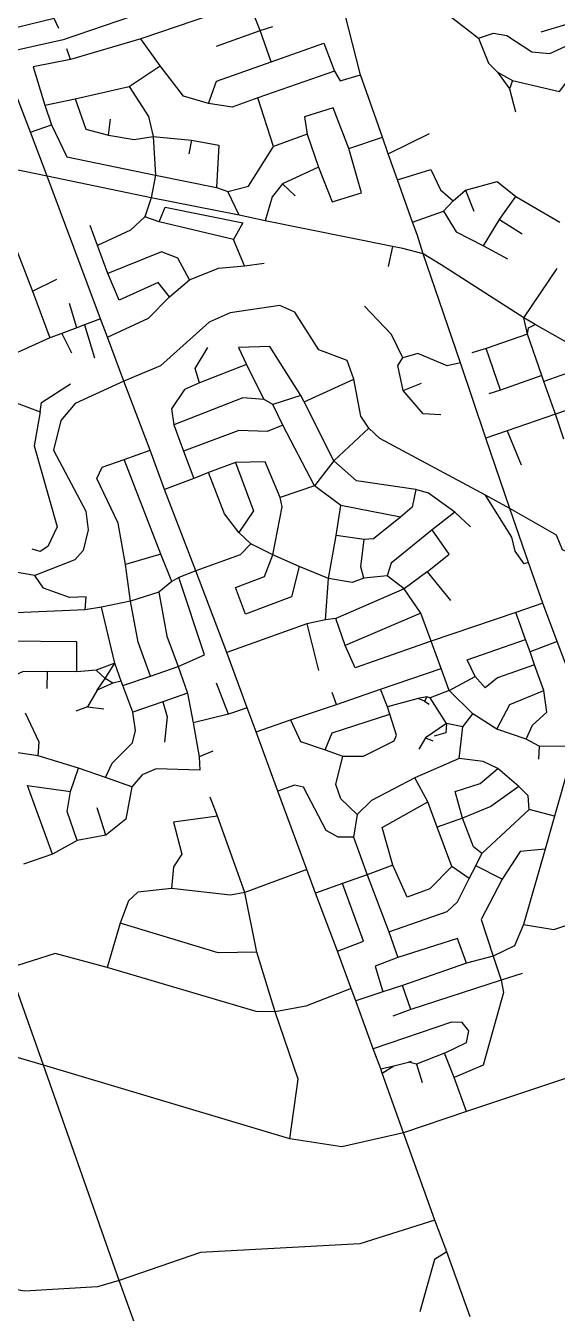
# Model space of a CAD drawing. Header units: metres. Extents: x 609554 to 651406, y 4826501 to 4857446.
# Drawn here: x 614249 to 615965, y 4840269 to 4844426 of the extents above; entities that cross this region are included whole.
import ezdxf

# ---------------------------------------------------------------- set-up
doc = ezdxf.new("R2010")
doc.units = ezdxf.units.M

msp = doc.modelspace()

# ---------------------------------------------------------------- linework, layer by layer
at = {"layer": 'ROADS'}
for points in [[(615252.6, 4844682.3), (614369.1, 4844380.6), (614167.2, 4844335.2)], [(615445.3, 4844572.3), (615508.7, 4844543.5), (615710.4, 4844385.2)], [(615005.6, 4844410.1), (614969.3, 4844502.4), (614620.6, 4844383.6)], [(615329.7, 4844267), (615266, 4844517.1)], [(615984.7, 4844497.4), (616005.1, 4844433.2), (615912.1, 4844405.3)], [(614355.7, 4844416.9), (614340.5, 4844449.3), (614217, 4844419.6), (614196.8, 4844453.6), (614135.1, 4844431.7)], [(614864.7, 4844360), (615005.6, 4844410.1)], [(615005.6, 4844410.1), (615047, 4844423.8)], [(615040.8, 4844309.7), (615005.6, 4844410.1)], [(615710.4, 4844385.2), (615759.2, 4844402.1), (615802.1, 4844393.9), (615882.7, 4844342.1), (615940.6, 4844336.3), (615992.4, 4844359.5), (616132.1, 4844365.1), (616267.6, 4844427.7)], [(614620.6, 4844383.6), (614393.5, 4844316.8)], [(614682.1, 4844296.4), (614620.6, 4844383.6)], [(615040.8, 4844309.7), (615211.2, 4844369.8), (615246, 4844279.4)], [(615710.4, 4844385.2), (615743.4, 4844304.7), (615771.8, 4844275.7)], [(614263.6, 4844082.3), (614167.2, 4844335.2)], [(614393.5, 4844316.8), (614381.7, 4844351.5)], [(614393.5, 4844316.8), (614272.6, 4844293.4), (614310.5, 4844169.6)], [(614582.8, 4844229.4), (614682.1, 4844296.4)], [(614838.2, 4844174.5), (614757.6, 4844198.6), (614682.1, 4844296.4)], [(614838.2, 4844174.5), (614864.3, 4844246.9), (615040.8, 4844309.7)], [(615246, 4844279.4), (614997.8, 4844193.4)], [(615246, 4844279.4), (615264.4, 4844247.8), (615329.7, 4844267)], [(615400.4, 4844066.3), (615329.7, 4844267)], [(615771.8, 4844275.7), (615820.8, 4844248.8)], [(615771.8, 4844275.7), (615811.2, 4844222.2)], [(615820.8, 4844248.8), (615811.2, 4844222.2)], [(615820.8, 4844248.8), (615972.3, 4844214), (616008.9, 4844261.8)], [(614407.7, 4844190.3), (614582.8, 4844229.4)], [(614582.8, 4844229.4), (614645, 4844132.5), (614660.5, 4844068.3)], [(615811.2, 4844222.2), (615830.7, 4844147.9)], [(614310.5, 4844169.6), (614407.7, 4844190.3)], [(614310.5, 4844169.6), (614331.6, 4844106.4)], [(614407.7, 4844190.3), (614442.5, 4844092.4), (614515.3, 4844072.7)], [(614997.8, 4844193.4), (614915.6, 4844163), (614838.2, 4844174.5)], [(615049, 4844036.4), (614997.8, 4844193.4)], [(615291.4, 4844029.8), (615240.8, 4844160.3), (615148.8, 4844131.7), (615157.6, 4844075.3)], [(614515.3, 4844072.7), (614522.4, 4844123.8)], [(614318, 4843940.4), (613599.8, 4844087.7)], [(614263.6, 4844082.3), (614331.6, 4844106.4)], [(614318, 4843940.4), (614263.6, 4844082.3)], [(614331.6, 4844106.4), (614381, 4844002.8), (614668, 4843943)], [(615419.2, 4844012.8), (615552.7, 4844078.1)], [(614515.3, 4844072.7), (614598.2, 4844058.7), (614660.5, 4844068.3)], [(614660.5, 4844068.3), (614668, 4843943)], [(614660.5, 4844068.3), (614783.8, 4844056.6)], [(614783.8, 4844056.6), (614775.3, 4844012.4)], [(614783.8, 4844056.6), (614871.9, 4844040.2), (614864.7, 4843904)], [(614900.9, 4843890.8), (614967.8, 4843908.2), (615049, 4844036.4)], [(615157.6, 4844075.3), (615049, 4844036.4)], [(615157.6, 4844075.3), (615194, 4843969)], [(615291.4, 4844029.8), (615400.4, 4844066.3)], [(615419.2, 4844012.8), (615400.4, 4844066.3)], [(615194, 4843969), (615238.1, 4843857.3), (615333.3, 4843886.5), (615291.4, 4844029.8)], [(615448.9, 4843928.1), (615419.2, 4844012.8)], [(615194, 4843969), (615077.5, 4843915.9)], [(615448.9, 4843928.1), (615556.8, 4843961.3), (615588.3, 4843896.5), (615628.6, 4843860.8)], [(614653.3, 4843869.7), (614318, 4843940.4)], [(614489.9, 4843479.5), (614318, 4843940.4)], [(614668, 4843943), (614653.3, 4843869.7)], [(614668, 4843943), (614864.7, 4843904)], [(615077.5, 4843915.9), (615044.3, 4843873.8), (615022.1, 4843796.4)], [(615077.5, 4843915.9), (615118.8, 4843876.6)], [(615497.3, 4843792), (615448.9, 4843928.1)], [(615668.9, 4843895.5), (615770.6, 4843922.8), (615831.1, 4843874.5)], [(614653.3, 4843869.7), (614633.4, 4843808.8)], [(614938.1, 4843814), (614653.3, 4843869.7)], [(614864.7, 4843904), (614900.9, 4843890.8)], [(614938.1, 4843814), (614900.9, 4843890.8)], [(615628.6, 4843860.8), (615668.9, 4843895.5)], [(615668.9, 4843895.5), (615696, 4843827.3)], [(615778.8, 4843800.7), (615831.1, 4843874.5)], [(615831.1, 4843874.5), (615972.9, 4843791.6)], [(614679.7, 4843792.2), (614698.9, 4843840.1), (614949.4, 4843789.4), (614919.4, 4843735.6)], [(615497.3, 4843792), (615597.7, 4843827.7)], [(615597.7, 4843827.7), (615628.6, 4843860.8)], [(615597.7, 4843827.7), (615638.3, 4843760.9), (615726.9, 4843715.7)], [(614130.5, 4843793.1), (614197.2, 4843757.9), (614269.8, 4843569.1)], [(614633.4, 4843808.8), (614586.8, 4843765.5), (614480.6, 4843716.5)], [(614679.7, 4843792.2), (614633.4, 4843808.8)], [(614919.4, 4843735.6), (614679.7, 4843792.2)], [(615022.1, 4843796.4), (614938.1, 4843814)], [(615432.7, 4843713.1), (615022.1, 4843796.4)], [(615512.1, 4843752.3), (615497.3, 4843792)], [(615726.9, 4843715.7), (615778.8, 4843800.7)], [(615778.8, 4843800.7), (615852.1, 4843754.5)], [(614480.6, 4843716.5), (614456.8, 4843780.6)], [(615532.3, 4843689.1), (615512.1, 4843752.3)], [(614513.7, 4843626.1), (614480.6, 4843716.5)], [(614955.5, 4843650.2), (614919.4, 4843735.6)], [(615432.7, 4843713.1), (615418.9, 4843648)], [(615466.5, 4843706.3), (615432.7, 4843713.1)], [(615532.3, 4843689.1), (615466.5, 4843706.3)], [(615726.9, 4843715.7), (615804.3, 4843673.8)], [(614777.2, 4843605.9), (614740, 4843675.7), (614687.3, 4843696.3), (614513.7, 4843626.1)], [(615558.3, 4843613.7), (615532.3, 4843689.1)], [(615590, 4843653.7), (615532.3, 4843689.1)], [(614713, 4843550.8), (614676.2, 4843597.1), (614550.4, 4843539.8), (614513.7, 4843626.1)], [(614777.2, 4843605.9), (614870.8, 4843643.6), (614955.5, 4843650.2)], [(614955.5, 4843650.2), (615018, 4843659.3)], [(615857.3, 4843483), (615590, 4843653.7)], [(615857.3, 4843483), (615965, 4843642.2)], [(614269.8, 4843569.1), (614349.2, 4843607.1)], [(614713, 4843550.8), (614777.2, 4843605.9)], [(615652.8, 4843337.9), (615558.3, 4843613.7)], [(614269.8, 4843569.1), (614326.8, 4843417.7)], [(614512, 4843420.8), (614645.4, 4843481.4), (614713, 4843550.8)], [(614413.2, 4843450.6), (614390, 4843529)], [(615308.4, 4843284.6), (615286.2, 4843345.5), (615195, 4843379.6), (615117.9, 4843500.9), (615069.3, 4843523), (614908.2, 4843498.9), (614841.3, 4843469.1), (614683.4, 4843328.1), (614565.1, 4843277.9)], [(615465.8, 4843353.9), (615429.4, 4843429.2), (615342.3, 4843520.2)], [(614438.5, 4843459.8), (614413.2, 4843450.6)], [(614489.9, 4843479.5), (614438.5, 4843459.8)], [(614438.5, 4843459.8), (614470.9, 4843353.5)], [(614512, 4843420.8), (614489.9, 4843479.5)], [(615893.6, 4843461), (615857.3, 4843483)], [(615869.1, 4843430.2), (615857.3, 4843483)], [(615869.1, 4843430.2), (615872, 4843450.4), (615893.6, 4843461)], [(616057.5, 4843369.1), (615893.6, 4843461)], [(614326.8, 4843417.7), (614209.6, 4843365.9), (614145, 4843302.3)], [(614365.3, 4843432.2), (614326.8, 4843417.7)], [(614413.2, 4843450.6), (614365.3, 4843432.2)], [(614365.3, 4843432.2), (614396.2, 4843369.7)], [(614565.1, 4843277.9), (614512, 4843420.8)], [(615869.1, 4843430.2), (615734.9, 4843384.1)], [(615914.7, 4843296.6), (615869.1, 4843430.2)], [(614809.3, 4843273), (614795.5, 4843318.7), (614836.5, 4843386.9)], [(615137.4, 4843231.9), (615036.5, 4843390.6), (614935.7, 4843386.8), (614961.6, 4843332.3)], [(615734.9, 4843384.1), (615689.2, 4843370.1)], [(615782.2, 4843248.8), (615734.9, 4843384.1)], [(614961.6, 4843332.3), (614809.3, 4843273)], [(615018.6, 4843218.8), (614961.6, 4843332.3)], [(615467.8, 4843248.4), (615449.8, 4843328.6), (615465.8, 4843353.9)], [(615652.8, 4843337.9), (615609.4, 4843328), (615515, 4843367.3), (615465.8, 4843353.9)], [(615733.9, 4843094.7), (615652.8, 4843337.9)], [(616057.5, 4843369.1), (616032, 4843315.9), (615921.8, 4843276.8)], [(615914.7, 4843296.6), (615782.2, 4843248.8)], [(615921.8, 4843276.8), (615914.7, 4843296.6)], [(614565.1, 4843277.9), (614407.6, 4843206.3), (614361.5, 4843151.2), (614338.4, 4843056), (614442.5, 4842858.8), (614449.7, 4842797.9), (614433.6, 4842731.5), (614407.3, 4842701.9), (614278.4, 4842651.1)], [(614295.1, 4843178.8), (614299, 4843209), (614392.8, 4843269.6)], [(614650, 4843055.1), (614565.1, 4843277.9)], [(614809.3, 4843273), (614761.4, 4843251.1), (614719.4, 4843188.9), (614726.5, 4843137)], [(615147.6, 4843211.4), (615308.4, 4843284.6)], [(615356.2, 4843126.6), (615330.8, 4843165.8), (615308.4, 4843284.6)], [(615467.8, 4843248.4), (615526.9, 4843271.5)], [(615589, 4843169.1), (615531.8, 4843172.6), (615467.8, 4843248.4)], [(615782.2, 4843248.8), (615743.9, 4843237.5)], [(615958.9, 4843172.2), (615921.8, 4843276.8)], [(616175.7, 4843246), (615958.9, 4843172.2)], [(614098.3, 4843192.4), (614123.6, 4843181.2), (614183.5, 4843221.6), (614295.1, 4843178.8)], [(615018.6, 4843218.8), (614949.2, 4843224), (614726.5, 4843137)], [(615046.8, 4843203.3), (615018.6, 4843218.8)], [(615137.4, 4843231.9), (615046.8, 4843203.3)], [(615147.6, 4843211.4), (615137.4, 4843231.9)], [(615243.4, 4843020.6), (615147.6, 4843211.4)], [(614295.1, 4843178.8), (614275.3, 4843069.2), (614350.2, 4842808.4), (614320.2, 4842744.7), (614294.7, 4842728.9), (614269.6, 4842735.5)], [(615078.3, 4843136.4), (615046.8, 4843203.3)], [(615958.9, 4843172.2), (615803.6, 4843118.5)], [(615986.7, 4843090.6), (615958.9, 4843172.2)], [(614726.5, 4843137), (614757.7, 4843052.1)], [(615078.3, 4843136.4), (615028.3, 4843115.5), (614936.7, 4843119.3), (614757.7, 4843052.1)], [(615181.5, 4842940.2), (615078.3, 4843136.4)], [(615356.2, 4843126.6), (615243.4, 4843020.6)], [(615732.8, 4842910.7), (615392.5, 4843093.2), (615356.2, 4843126.6)], [(615803.6, 4843118.5), (615733.9, 4843094.7)], [(615811.7, 4842867.2), (615733.9, 4843094.7)], [(615803.6, 4843118.5), (615848.4, 4843007.7)], [(614566.5, 4843025.3), (614650, 4843055.1)], [(614696.7, 4842928.4), (614650, 4843055.1)], [(614757.7, 4843052.1), (614791.2, 4842963.7)], [(614570.9, 4842686.6), (614546.9, 4842820.4), (614478.3, 4842963.6), (614495.6, 4843000.3), (614566.5, 4843025.3)], [(614685.1, 4842720.1), (614566.5, 4843025.3)], [(614925.9, 4843015.6), (614838.4, 4842983.5)], [(615070.1, 4842902.7), (615022.2, 4843018.3), (614925.9, 4843015.6)], [(614925.9, 4843015.6), (614983.7, 4842859.6), (614936.5, 4842789.3)], [(615243.4, 4843020.6), (615181.5, 4842940.2)], [(615508.6, 4842929), (615316.9, 4842956.3), (615243.4, 4843020.6)], [(614791.2, 4842963.7), (614696.7, 4842928.4)], [(614838.4, 4842983.5), (614791.2, 4842963.7)], [(614936.5, 4842789.3), (614890.5, 4842850), (614838.4, 4842983.5)], [(614798, 4842665.7), (614696.7, 4842928.4)], [(615181.5, 4842940.2), (615070.1, 4842902.7)], [(615266.5, 4842876.8), (615181.5, 4842940.2)], [(615508.6, 4842929), (615496.5, 4842871.4), (615459.1, 4842839.2)], [(615634, 4842855), (615549.7, 4842916.6), (615508.6, 4842929)], [(615046.5, 4842717.9), (615077, 4842872.8), (615070.1, 4842902.7)], [(615251.1, 4842780), (615266.5, 4842876.8)], [(615459.1, 4842839.2), (615266.5, 4842876.8)], [(615811.7, 4842867.2), (615732.8, 4842910.7)], [(615871.9, 4842693.2), (615858, 4842689.1), (615829.5, 4842730), (615818.1, 4842774.9), (615732.8, 4842910.7)], [(615459.1, 4842839.2), (615371.8, 4842769.2), (615341.9, 4842767.1)], [(615634, 4842855), (615561, 4842798)], [(615685.1, 4842807.8), (615634, 4842855)], [(615871.9, 4842693.2), (615811.7, 4842867.2)], [(616443.2, 4842630.3), (616424.5, 4842635.6), (616267.9, 4842579.1), (616220.5, 4842608), (616106.3, 4842627.1), (616045.3, 4842669.6), (616020.4, 4842716.8), (615981.8, 4842733.4), (615962.3, 4842780.7), (615811.7, 4842867.2)], [(614975.6, 4842753.6), (614936.5, 4842789.3)], [(615561, 4842798), (615428.3, 4842690.2), (615416.1, 4842650)], [(615545.4, 4842662.8), (615615.6, 4842720.1), (615561, 4842798)], [(614975.6, 4842753.6), (614940.9, 4842717.9), (614798, 4842665.7)], [(615046.5, 4842717.9), (614975.6, 4842753.6)], [(615225.9, 4842641), (615251.1, 4842780)], [(615341.9, 4842767.1), (615251.1, 4842780)], [(615340.3, 4842642.6), (615330.6, 4842678.9), (615341.9, 4842767.1)], [(614278.4, 4842651.1), (613919.7, 4842711.8), (613855.1, 4842693.4), (613755.5, 4842625.6)], [(614685.1, 4842720.1), (614570.9, 4842686.6)], [(614719.9, 4842631.5), (614685.1, 4842720.1)], [(615131.3, 4842680.3), (615106.4, 4842582.3), (614958.4, 4842526.2), (614926.2, 4842612.1), (615019.5, 4842647.3), (615046.5, 4842717.9)], [(615131.3, 4842680.3), (615046.5, 4842717.9)], [(614587, 4842568), (614570.9, 4842686.6)], [(614798, 4842665.7), (614743.2, 4842644.9)], [(614898.3, 4842402.8), (614798, 4842665.7)], [(615225.9, 4842641), (615131.3, 4842680.3)], [(615918.5, 4842561.5), (615871.9, 4842693.2)], [(614440, 4842539.6), (614443.2, 4842582.4), (614390.3, 4842580.2), (614305.7, 4842610.1), (614278.4, 4842651.1)], [(614719.9, 4842631.5), (614678.4, 4842597.1)], [(614743.2, 4842644.9), (614719.9, 4842631.5)], [(614740.3, 4842357.1), (614825.6, 4842394.9), (614743.2, 4842644.9)], [(615217.1, 4842507.3), (615225.9, 4842641)], [(615340.3, 4842642.6), (615302.7, 4842628.4), (615225.9, 4842641)], [(615416.1, 4842650), (615340.3, 4842642.6)], [(615470.7, 4842607.4), (615416.1, 4842650)], [(615545.4, 4842662.8), (615470.7, 4842607.4)], [(615545.4, 4842662.8), (615620.7, 4842570.6)], [(614678.4, 4842597.1), (614587, 4842568)], [(614678.4, 4842597.1), (614704, 4842455.4), (614740.3, 4842357.1)], [(615470.7, 4842607.4), (615250.1, 4842511.9)], [(615524.6, 4842529.4), (615470.7, 4842607.4)], [(614440, 4842539.6), (614167, 4842528.5)], [(614493.1, 4842549), (614440, 4842539.6)], [(614587, 4842568), (614493.1, 4842549)], [(614535.8, 4842368.2), (614493.1, 4842549)], [(614651.2, 4842326.3), (614611.5, 4842435.3), (614587, 4842568)], [(615918.5, 4842561.5), (615831.4, 4842531.9)], [(615965, 4842437.4), (615918.5, 4842561.5)], [(615217.1, 4842507.3), (615155.9, 4842495.2)], [(615250.1, 4842511.9), (615217.1, 4842507.3)], [(615280.2, 4842424.5), (615250.1, 4842511.9)], [(615524.6, 4842529.4), (615280.2, 4842424.5)], [(615558.1, 4842439), (615524.6, 4842529.4)], [(615831.4, 4842531.9), (615558.1, 4842439)], [(615862.2, 4842444.5), (615831.4, 4842531.9)], [(615155.9, 4842495.2), (614898.3, 4842402.8)], [(615155.9, 4842495.2), (615194.3, 4842343.9)], [(614413.6, 4842339.9), (614413.1, 4842436.4), (614180.3, 4842438.8), (614134.9, 4842424.2)], [(615558.1, 4842439), (615312.5, 4842352.6), (615280.2, 4842424.5)], [(615590.5, 4842351.1), (615558.1, 4842439)], [(615700, 4842324.6), (615673.7, 4842378.6), (615862.2, 4842444.5)], [(615877.7, 4842404.8), (615862.2, 4842444.5)], [(615965, 4842437.4), (615877.7, 4842404.8)], [(616008, 4842324.3), (615965, 4842437.4)], [(614963.7, 4842223.2), (614898.3, 4842402.8)], [(615891.8, 4842362), (615877.7, 4842404.8)], [(614318.1, 4842341.3), (614238.4, 4842339.9), (614174.8, 4842311.1)], [(614318.1, 4842341.3), (614316.9, 4842286.3)], [(614413.6, 4842339.9), (614318.1, 4842341.3)], [(614476, 4842345), (614413.6, 4842339.9)], [(614535.8, 4842368.2), (614476, 4842345)], [(614504.8, 4842318.2), (614476, 4842345)], [(614504.8, 4842318.2), (614535.8, 4842368.2)], [(614557.2, 4842309.4), (614535.8, 4842368.2)], [(614651.2, 4842326.3), (614740.3, 4842357.1)], [(614740.3, 4842357.1), (614771.1, 4842271.3)], [(615394.2, 4842284), (615590.5, 4842351.1)], [(615616.1, 4842279.7), (615590.5, 4842351.1)], [(615891.8, 4842362), (615772.5, 4842320.7), (615732, 4842288.1), (615700, 4842324.6)], [(615922.1, 4842279.1), (615891.8, 4842362)], [(614479.2, 4842281), (614504.8, 4842318.2)], [(614529.8, 4842303.7), (614479.2, 4842281)], [(614529.8, 4842303.7), (614504.8, 4842318.2)], [(614557.2, 4842309.4), (614529.8, 4842303.7)], [(614562.5, 4842295.3), (614557.2, 4842309.4)], [(614562.5, 4842295.3), (614651.2, 4842326.3)], [(614593.9, 4842209.9), (614562.5, 4842295.3)], [(614903.8, 4842203.6), (614864.3, 4842302.9)], [(615616.1, 4842279.7), (615700, 4842324.6)], [(614479.2, 4842281), (614447.9, 4842227.1)], [(614771.1, 4842271.3), (614691.1, 4842243.2)], [(614771.1, 4842271.3), (614789.2, 4842175.4)], [(615252.6, 4842234.5), (615238.1, 4842272.7)], [(615252.6, 4842234.5), (615394.2, 4842284)], [(615416.6, 4842226.8), (615394.2, 4842284)], [(615516, 4842253.6), (615416.6, 4842226.8)], [(615543.4, 4842259.5), (615516, 4842253.6)], [(615536.3, 4842245.7), (615516, 4842253.6)], [(615543.4, 4842259.5), (615536.3, 4842245.7)], [(615554.1, 4842255.7), (615543.4, 4842259.5)], [(615616.1, 4842279.7), (615554.1, 4842255.7)], [(615607.5, 4842173.5), (615554.1, 4842255.7)], [(615692.3, 4842204.4), (615616.1, 4842279.7)], [(615769.4, 4842155.3), (615812.3, 4842234.1), (615922.1, 4842279.1)], [(615864.2, 4842122), (615884.6, 4842167.4), (615931.3, 4842209.2), (615922.1, 4842279.1)], [(614288.6, 4842068.4), (614292.2, 4842112.5), (614247.3, 4842206.4)], [(614447.9, 4842227.1), (614409.8, 4842212.5)], [(614447.9, 4842227.1), (614500.6, 4842220.3)], [(614506.6, 4841998.5), (614527.2, 4842045.5), (614592.9, 4842110.9), (614603.4, 4842150), (614593.9, 4842209.9)], [(614691.1, 4842243.2), (614593.9, 4842209.9)], [(614691.1, 4842243.2), (614705.5, 4842195), (614697, 4842112.9)], [(614963.7, 4842223.2), (614903.8, 4842203.6)], [(614992.4, 4842145.9), (614963.7, 4842223.2)], [(615103.3, 4842184.6), (615252.6, 4842234.5)], [(615424.7, 4842202.8), (615416.6, 4842226.8)], [(615536.3, 4842245.7), (615551.7, 4842235.5)], [(614903.8, 4842203.6), (614789.2, 4842175.4)], [(614789.2, 4842175.4), (614808.2, 4842065.2)], [(614992.4, 4842145.9), (615103.3, 4842184.6)], [(615103.3, 4842184.6), (615136.3, 4842114.9), (615215.4, 4842088.3)], [(615215.4, 4842088.3), (615237.8, 4842142.7), (615424.7, 4842202.8)], [(615272.3, 4842067.3), (615339.7, 4842068), (615438.1, 4842116.8), (615446.3, 4842135), (615424.7, 4842202.8)], [(615607.5, 4842173.5), (615539.5, 4842126.6)], [(615607.5, 4842173.5), (615605.2, 4842143.2), (615567.8, 4842131.7)], [(615660.2, 4842162.5), (615607.5, 4842173.5)], [(615660.2, 4842162.5), (615692.3, 4842204.4)], [(615769.4, 4842155.3), (615692.3, 4842204.4)], [(615062.4, 4841955), (614992.4, 4842145.9)], [(615539.5, 4842126.6), (615517.9, 4842090.7)], [(615539.5, 4842126.6), (615562.7, 4842117.4)], [(615648.5, 4842059.6), (615660.2, 4842162.5)], [(615864.2, 4842122), (615769.4, 4842155.3)], [(614852.8, 4842083.8), (614808.2, 4842065.2)], [(615215.4, 4842088.3), (615272.3, 4842067.3)], [(615906.3, 4842099.8), (615864.2, 4842122)], [(615906.3, 4842099.8), (615904.3, 4842057.7)], [(615992.3, 4842098.8), (615906.3, 4842099.8)], [(615992.3, 4842098.8), (616002.6, 4842036), (615956.6, 4841874.2)], [(614288.6, 4842068.4), (614222.6, 4842077.9), (614122.4, 4842043.9)], [(614418.5, 4842028.4), (614288.6, 4842068.4)], [(614808.2, 4842065.2), (614810.3, 4842022.3), (614670.1, 4842026.7), (614624.9, 4842007.2), (614590.6, 4841968.7)], [(615318.9, 4841879.2), (615265.9, 4841929.7), (615249.7, 4841976.5), (615272.3, 4842067.3)], [(615648.5, 4842059.6), (615505.2, 4841998)], [(615773.6, 4842027.9), (615725.5, 4842050.5), (615648.5, 4842059.6)], [(614393.2, 4841953.1), (614418.5, 4842028.4)], [(614506.6, 4841998.5), (614418.5, 4842028.4)], [(614590.6, 4841968.7), (614506.6, 4841998.5)], [(615658.8, 4841867.8), (615635.4, 4841953.4), (615715.8, 4841979.8), (615773.6, 4842027.9)], [(615841.3, 4841969.6), (615773.6, 4842027.9)], [(614334.5, 4841750.7), (614253.9, 4841972.5), (614393.2, 4841953.1)], [(614590.6, 4841968.7), (614571.8, 4841864.5), (614507.2, 4841812.8)], [(615307.5, 4841806.4), (615258, 4841806.5), (615218.7, 4841827.8), (615145.6, 4841967.5), (615116.8, 4841974.5), (615062.4, 4841955)], [(615505.2, 4841998), (615365.6, 4841924.5), (615318.9, 4841879.2)], [(615546.7, 4841920.3), (615505.2, 4841998)], [(615841.3, 4841969.6), (615750.9, 4841905.4), (615658.8, 4841867.8)], [(615873.8, 4841895.7), (615871.3, 4841940.1), (615841.3, 4841969.6)], [(614414.3, 4841795.6), (614382.1, 4841889.3), (614393.2, 4841953.1)], [(614868.1, 4841873.5), (614844.2, 4841934.8)], [(615156.2, 4841702.2), (615062.4, 4841955)], [(615434.4, 4841715.7), (615399.8, 4841837.6), (615546.7, 4841920.3)], [(615577.2, 4841838.3), (615546.7, 4841920.3)], [(614507.2, 4841812.8), (614479.2, 4841901)], [(615318.9, 4841879.2), (615307.5, 4841806.4)], [(615721.7, 4841753.4), (615873.8, 4841895.7)], [(615956.6, 4841874.2), (615873.8, 4841895.7)], [(615956.6, 4841874.2), (615925.9, 4841767.1)], [(614868.1, 4841873.5), (614725.7, 4841854.8), (614753.1, 4841751.1), (614725.2, 4841710.7), (614719, 4841640.7)], [(614956.1, 4841627.8), (614868.1, 4841873.5)], [(615658.8, 4841867.8), (615577.2, 4841838.3)], [(615624.8, 4841711.2), (615577.2, 4841838.3)], [(615721.7, 4841753.4), (615694.9, 4841774.9), (615658.8, 4841867.8)], [(614414.3, 4841795.6), (614334.5, 4841750.7)], [(614507.2, 4841812.8), (614414.3, 4841795.6)], [(615307.5, 4841806.4), (615350.9, 4841684.7)], [(614334.5, 4841750.7), (614241, 4841718.7)], [(615701.8, 4841713.1), (615721.7, 4841753.4)], [(615925.9, 4841767.1), (615845.3, 4841759.6), (615786.8, 4841670.1)], [(615925.9, 4841767.1), (615856, 4841523.8)], [(615434.4, 4841715.7), (615350.9, 4841684.7)], [(615624.8, 4841711.2), (615553.3, 4841638.9), (615480.8, 4841612.1), (615434.4, 4841715.7)], [(615680, 4841672.7), (615624.8, 4841711.2)], [(615680, 4841672.7), (615701.8, 4841713.1)], [(615786.8, 4841670.1), (615701.8, 4841713.1)], [(615156.2, 4841702.2), (614956.1, 4841627.8)], [(615184.4, 4841625.2), (615156.2, 4841702.2)], [(615350.9, 4841684.7), (615271.6, 4841656.8)], [(615350.9, 4841684.7), (615420.7, 4841500.5)], [(615420.7, 4841500.5), (615609.4, 4841565.9), (615642.7, 4841597.5), (615680, 4841672.7)], [(615786.8, 4841670.1), (615719.4, 4841539.9), (615757.9, 4841422.1)], [(614719, 4841640.7), (614610, 4841628.7), (614580.1, 4841600.5), (614553.6, 4841529)], [(614956.1, 4841627.8), (614910.2, 4841619.3), (614719, 4841640.7)], [(614995, 4841435.2), (614956.1, 4841627.8)], [(615271.6, 4841656.8), (615184.4, 4841625.2)], [(615255, 4841437.6), (615184.4, 4841625.2)], [(615255, 4841437.6), (615339, 4841470.5), (615271.6, 4841656.8)], [(615856, 4841523.8), (615954.4, 4841507.6), (616107.5, 4841558.4)], [(614553.6, 4841529), (614511.9, 4841385.7)], [(614995, 4841435.2), (614870.3, 4841432.8), (614553.6, 4841529)], [(615420.7, 4841500.5), (615450.2, 4841417.5)], [(615856, 4841523.8), (615827.3, 4841455.3), (615757.9, 4841422.1)], [(615672.4, 4841399.5), (615642.8, 4841478.5), (615450.2, 4841417.5)], [(614511.9, 4841385.7), (614343.8, 4841430.6), (614194.8, 4841383.1)], [(615054.4, 4841241.8), (614995, 4841435.2)], [(615299.8, 4841317.1), (615255, 4841437.6)], [(615450.2, 4841417.5), (615376.9, 4841389.7), (615401.2, 4841306.6)], [(615757.9, 4841422.1), (615672.4, 4841399.5)], [(615757.9, 4841422.1), (615784.2, 4841344)], [(614306.3, 4841070.4), (614194.8, 4841383.1)], [(615054.4, 4841241.8), (614992.9, 4841242.8), (614511.9, 4841385.7)], [(615672.4, 4841399.5), (615465.6, 4841327.3)], [(615784.2, 4841344), (615491.7, 4841249.8)], [(615784.2, 4841344), (615791.2, 4841304.7), (615725.9, 4841069.5), (615631.8, 4841029.8)], [(615851.2, 4841366.2), (615784.2, 4841344)], [(615299.8, 4841317.1), (615152.6, 4841260.1), (615054.4, 4841241.8)], [(615314.1, 4841278), (615299.8, 4841317.1)], [(615401.2, 4841306.6), (615314.1, 4841278)], [(615465.6, 4841327.3), (615401.2, 4841306.6)], [(615491.7, 4841249.8), (615465.6, 4841327.3)], [(615371, 4841123.1), (615314.1, 4841278)], [(615101.8, 4840831.7), (615128.1, 4841025.3), (615054.4, 4841241.8)], [(615600.8, 4841109.2), (615671.7, 4841143), (615679.3, 4841181.1), (615657.7, 4841207.7), (615623.5, 4841209.1), (615371, 4841123.1)], [(615491.7, 4841249.8), (615434.5, 4841228.2)], [(614306.3, 4841070.4), (613974.2, 4841166.7)], [(615395.1, 4841057.9), (615371, 4841123.1)], [(615600.8, 4841109.2), (615510.9, 4841072.8)], [(615631.8, 4841029.8), (615600.8, 4841109.2)], [(614550.2, 4840374.5), (614306.3, 4841070.4)], [(615101.8, 4840831.7), (614306.3, 4841070.4)], [(615395.1, 4841057.9), (615437.5, 4841067.9)], [(615400.1, 4841044.6), (615395.1, 4841057.9)], [(615400.1, 4841044.6), (615437.5, 4841067.9)], [(615468.9, 4840851.3), (615400.1, 4841044.6)], [(615437.5, 4841067.9), (615484.3, 4841079.4)], [(615484.3, 4841079.4), (615494.1, 4841082.7)], [(615510.9, 4841072.8), (615484.3, 4841079.4)], [(615510.9, 4841072.8), (615528.8, 4841013.6)], [(615671.8, 4840920), (615631.8, 4841029.8)], [(616030.7, 4841040.4), (615671.8, 4840920)], [(615671.8, 4840920), (615468.9, 4840851.3)], [(615468.9, 4840851.3), (615269.2, 4840806.3), (615101.8, 4840831.7)], [(615569.4, 4840569.6), (615468.9, 4840851.3)], [(614550.2, 4840374.5), (614480.5, 4840354.4), (614244.6, 4840340.8), (614209.9, 4840346.8), (614148.9, 4840389.1), (614064.6, 4840382.4), (614026.7, 4840410.6), (613983.7, 4840519.1), (613953.1, 4840548.7)], [(615569.4, 4840569.6), (615327.5, 4840492.8), (614813.2, 4840465.4), (614550.2, 4840374.5)], [(615607.9, 4840467.5), (615569.4, 4840569.6)], [(615607.9, 4840467.5), (615568.5, 4840442.9), (615520.7, 4840273.5)], [(615683.9, 4840257.2), (615607.9, 4840467.5)], [(614609.2, 4840211.5), (614550.2, 4840374.5)]]:
    msp.add_lwpolyline(points, dxfattribs=at)

doc.saveas('drawing.dxf')
